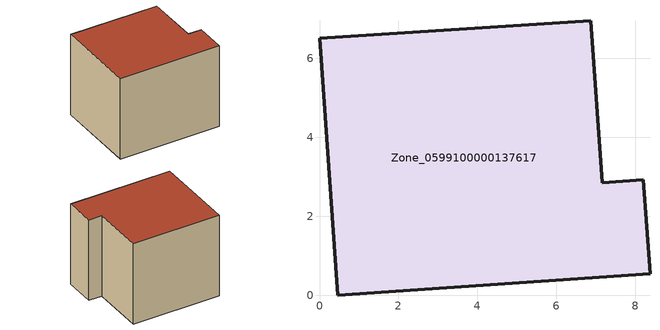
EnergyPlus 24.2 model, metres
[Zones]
Zone_0599100000137617
 floor ground (C_G): 0.46,0 0,6.51 6.87,6.96 7.16,2.86 8.2,2.93 8.37,0.55 z0
 wall outside (C_F): 0.46,0 8.37,0.55 8.2,2.93 7.16,2.86 6.87,6.96 0,6.51 0.46,0 z0:6.54
 roof outside (C_R): 0,6.51 0.46,0 8.37,0.55 8.2,2.93 7.16,2.86 6.87,6.96 z6.54
[BUILDING]
Pand.0599100000137617: North Axis=0; Terrain=City; Loads Convergence Tolerance Value=0.04; Temperature Convergence Tolerance Value=0.4; Solar Distribution=FullExterior; Maximum Number of Warmup Days=25; Minimum Number of Warmup Days=1
[Site:Location]
Rotterdam.The.Hague.AP_ZH_NLD Design_Conditions: Latitude=51.96; Longitude=4.45; Time Zone=1; Elevation=-4.5
[SITE:GROUNDTEMPERATURE:BUILDINGSURFACE]
18, 18, 18, 18, 18, 18, 18, 18, 18, 18, 18, 18
[MATERIAL] Thermal Absorptance=0.9; Solar Absorptance=0.7; Visible Absorptance=0.7
Name | Roughness | Thickness | Conductivity | Density | Specific Heat
G.TI.1946 | MediumSmooth | 0.15 | 1 | 540 | 1210
F.TI.1946 | Rough | 0.3 | 0.857143 | 1920 | 840
R.TI.1946 | MediumRough | 0.2 | 0.1 | 1500 | 1000
[CONSTRUCTION]
C_G: G.TI.1946
C_F: F.TI.1946
C_R: R.TI.1946
[ZONE]
Zone_0599100000137617: Type=1; Multiplier=1; Ceiling Height=Autocalculate; Volume=Autocalculate; Floor Area=autocalculate; Part of Total Floor Area=Yes
[ZONEINFILTRATION:DESIGNFLOWRATE]
Infil_Zone_0599100000137617: Zone or ZoneList or Space or SpaceList=Zone_0599100000137617; Schedule=AlwaysOn; Design Flow Rate Calculation Method=Flow/Area; Flow Rate per Floor Area=0.003; Constant Term Coefficient=1; Temperature Term Coefficient=0; Velocity Term Coefficient=0; Velocity Squared Term Coefficient=0
[HVACTEMPLATE:ZONE:IDEALLOADSAIRSYSTEM]
Zone_0599100000137617: Maximum Heating Supply Air Temperature=50; Minimum Cooling Supply Air Temperature=13; Maximum Heating Supply Air Humidity Ratio=0.0156; Minimum Cooling Supply Air Humidity Ratio=0.0077; Heating Limit=NoLimit; Cooling Limit=NoLimit; Dehumidification Control Type=ConstantSensibleHeatRatio; Cooling Sensible Heat Ratio=0.7; Dehumidification Setpoint=60; Humidification Control Type=None; Humidification Setpoint=30; Outdoor Air Method=None; Outdoor Air Flow Rate per Person=0.00944; Outdoor Air Flow Rate per Zone Floor Area=0; Outdoor Air Flow Rate per Zone=0; Demand Controlled Ventilation Type=None; Outdoor Air Economizer Type=NoEconomizer; Heat Recovery Type=None; Sensible Heat Recovery Effectiveness=0.7; Latent Heat Recovery Effectiveness=0.65
[ZONECONTROL:THERMOSTAT]
ThermostatControl_Zone_0599100000137617: Zone or ZoneList=Zone_0599100000137617; Control Type Schedule=DualSetpointControlType; Control 1=Thermostat_Zone_0599100000137617; Temperature Difference Between Cutout And Setpoint=0
[THERMOSTATSETPOINT:DUALSETPOINT]
Thermostat_Zone_0599100000137617: Heating Setpoint Temperature Schedule=HeatingSetpoint_Zone_0599100000137617; Cooling Setpoint Temperature Schedule=CoolingSetpoint_Zone_0599100000137617
[SCHEDULE:COMPACT]
HeatingSetpoint_Zone_0599100000137617: Through: 12/31, For: AllDays, Until: 24:00, 21
CoolingSetpoint_Zone_0599100000137617: Through: 12/31, For: AllDays, Until: 24:00, 24
DualSetpointControlType: Through: 12/31, For: AllDays, Until: 24:00, 4
AlwaysOn: Through: 12/31, For: AllDays, Until: 24:00, 1
